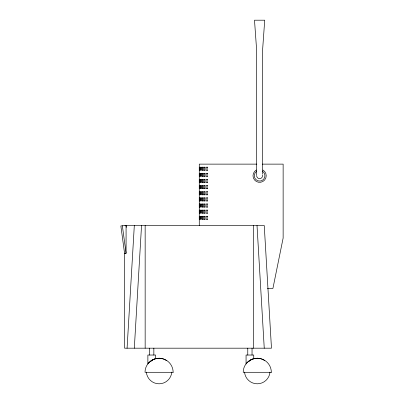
<?xml version="1.0" encoding="UTF-8"?>
<svg xmlns="http://www.w3.org/2000/svg" width="404" height="404" viewBox="0 0 404 404"><rect width="100%" height="100%" fill="white"/><g stroke="black" fill="none" stroke-linecap="round" stroke-linejoin="round"><path stroke-width="0.61" d="M127.083 348.182L134.315 225.483M134.315 348.182L141.541 225.483M150.874 361.343L152.687 359.949A12.782 12.782 0 0 1 166.408 360.545M249.066 361.343L250.879 359.949A12.782 12.782 0 0 1 264.6 360.545M124.957 225.634L264.246 225.483L271.473 348.182L124.573 348.182L124.573 253.369L120.862 225.932L126.078 225.483L126.27 227.351M124.584 253.47L126.078 253.268L126.078 225.483M256.823 164.13L199.278 164.13L199.278 225.483M262.302 164.13L283.138 164.13L283.138 238.037L272.912 288.451L267.382 288.451M199.278 167.2L199.278 170.266M203.278 167.2L202.03 167.2L202.03 170.266L203.278 170.266M205 167.2L203.778 167.2L203.778 170.266L205 170.266M207.717 167.2L205.949 167.2L205.949 170.266L207.717 170.266M199.278 173.336L199.278 176.402M203.278 173.336L202.03 173.336L202.03 176.402L203.278 176.402M205 173.336L203.778 173.336L203.778 176.402L205 176.402M207.742 173.336L205.949 173.336L205.949 176.402L207.717 176.402M199.278 179.467L199.278 182.537M203.278 179.467L202.03 179.467L202.03 182.537L203.278 182.537M205 179.467L203.778 179.467L203.778 182.537L205 182.537M207.742 179.467L205.949 179.467L205.949 182.537L207.717 182.537M199.278 185.603L199.278 188.673M203.278 185.603L202.03 185.603L202.03 188.673L203.278 188.673M205 185.603L203.778 185.603L203.778 188.673L205 188.673M207.742 185.603L205.949 185.603L205.949 188.673L207.717 188.673M199.278 191.738L199.278 194.809M203.278 191.738L202.03 191.738L202.03 194.809L203.278 194.809M205 191.738L203.778 191.738L203.778 194.809L205 194.809M207.742 191.738L205.949 191.738L205.949 194.809L207.717 194.809M199.278 197.874L199.278 200.945M203.278 197.874L202.03 197.874L202.03 200.945L203.278 200.945M205 197.874L203.778 197.874L203.778 200.945L205 200.945M207.742 197.874L205.949 197.874L205.949 200.945L207.717 200.945M199.278 204.01L199.278 207.075M203.278 204.01L202.03 204.01L202.03 207.075L203.278 207.075M205 204.01L203.778 204.01L203.778 207.075L205 207.075M207.742 204.01L205.949 204.01L205.949 207.075L207.717 207.075M199.278 210.146L199.278 213.211M203.278 210.146L202.03 210.146L202.03 213.211L203.278 213.211M205 210.146L203.778 210.146L203.778 213.211L205 213.211M207.742 210.146L205.949 210.146L205.949 213.211L207.717 213.211M199.278 216.281L199.278 219.347M203.278 216.281L202.03 216.281L202.03 219.347L203.278 219.347M205 216.281L203.778 216.281L203.778 219.347L205 219.347M207.742 216.281L205.949 216.281L205.949 219.347L207.742 219.347M124.573 253.268L126.078 253.268L122.351 225.735M257.015 225.483L264.246 348.182M262.529 171.362L262.529 50.874L264.721 20.2L254.5 20.2L256.692 50.874L256.692 171.362M262.529 171.953L262.529 174.033M256.692 171.953L256.692 175.154M253.399 225.483L253.399 348.182M252.04 348.182L252.04 355.03M247.768 348.182L247.768 355.03M207.141 167.2L207.141 170.266M207.141 173.336L207.141 176.402M207.141 179.467L207.141 182.537M207.141 185.603L207.141 188.673M207.141 191.738L207.141 194.809M207.141 197.874L207.141 200.945M207.141 204.01L207.141 207.075M207.141 210.146L207.141 213.211M207.141 216.281L207.141 219.347M204.762 167.2L204.762 170.266M204.762 173.336L204.762 176.402M204.762 179.467L204.762 182.537M204.762 185.603L204.762 188.673M204.762 191.738L204.762 194.809M204.762 197.874L204.762 200.945M204.762 204.01L204.762 207.075M204.762 210.146L204.762 213.211M204.762 216.281L204.762 219.347M202.798 167.2L202.798 170.266M202.798 173.336L202.798 176.402M202.798 179.467L202.798 182.537M202.798 185.603L202.798 188.673M202.798 191.738L202.798 194.809M202.798 197.874L202.798 200.945M202.798 204.01L202.798 207.075M202.798 210.146L202.798 213.211M202.798 216.281L202.798 219.347M199.389 167.2L199.389 170.266M199.389 173.336L199.389 176.402M199.389 179.467L199.389 182.537M199.389 185.603L199.389 188.673M199.389 191.738L199.389 194.809M199.389 197.874L199.389 200.945M199.389 204.01L199.389 207.075M199.389 210.146L199.389 213.211M199.389 216.281L199.389 219.347M153.848 348.182L153.848 355.03M149.576 348.182L149.576 355.03M145.157 225.483L145.157 348.182M270.003 372.129A12.782 12.782 0 0 1 257.272 383.8A12.782 12.782 0 0 1 244.536 372.129M171.811 372.129A12.782 12.782 0 0 1 159.08 383.8A12.782 12.782 0 0 1 146.344 372.129M262.913 170.023A6.6 6.6 0 0 1 264.671 179.987A6.6 6.6 0 0 1 254.555 179.987A6.6 6.6 0 0 1 256.308 170.023M262.433 174.982A2.919 2.919 0 0 1 259.994 178.639A2.919 2.919 0 0 1 256.692 175.74M262.267 171.139A5.313 5.313 0 0 1 263.777 179.038A5.313 5.313 0 0 1 255.747 179.386A5.313 5.313 0 0 1 256.565 171.387M149.137 362.358L147.874 363.999L147.874 355.03L155.545 355.03L155.545 358.701L152.05 360.121L149.137 362.358M247.329 362.358L246.066 363.999L246.066 355.03L253.737 355.03L253.737 358.701L250.243 360.121L247.329 362.358M200.162 167.2L199.834 167.2L199.834 170.266L200.162 170.266L200.162 167.2M201.263 167.2L200.712 167.2L200.712 170.266L201.263 170.266L201.263 167.2M200.162 173.336L199.834 173.336L199.834 176.402L200.162 176.402L200.162 173.336M201.263 173.336L200.712 173.336L200.712 176.402L201.263 176.402L201.263 173.336M200.162 179.467L199.834 179.467L199.834 182.537L200.162 182.537L200.162 179.467M201.263 179.467L200.712 179.467L200.712 182.537L201.263 182.537L201.263 179.467M200.162 185.603L199.834 185.603L199.834 188.673L200.162 188.673L200.162 185.603M201.263 185.603L200.712 185.603L200.712 188.673L201.263 188.673L201.263 185.603M200.162 191.738L199.834 191.738L199.834 194.809L200.162 194.809L200.162 191.738M201.263 191.738L200.712 191.738L200.712 194.809L201.263 194.809L201.263 191.738M200.162 197.874L199.834 197.874L199.834 200.945L200.162 200.945L200.162 197.874M201.263 197.874L200.712 197.874L200.712 200.945L201.263 200.945L201.263 197.874M200.162 204.01L199.834 204.01L199.834 207.075L200.162 207.075L200.162 204.01M201.263 204.01L200.712 204.01L200.712 207.075L201.263 207.075L201.263 204.01M200.162 210.146L199.834 210.146L199.834 213.211L200.162 213.211L200.162 210.146M201.263 210.146L200.712 210.146L200.712 213.211L201.263 213.211L201.263 210.146M200.162 216.281L199.834 216.281L199.834 219.347L200.162 219.347L200.162 216.281M201.263 216.281L200.712 216.281L200.712 219.347L201.263 219.347L201.263 216.281M173.139 372.296L145.021 372.296A14.059 14.059 0 0 1 159.08 358.237A14.059 14.059 0 0 1 173.139 372.296M271.331 372.296L243.213 372.296A14.059 14.059 0 0 1 257.272 358.237A14.059 14.059 0 0 1 271.331 372.296"/></g></svg>
